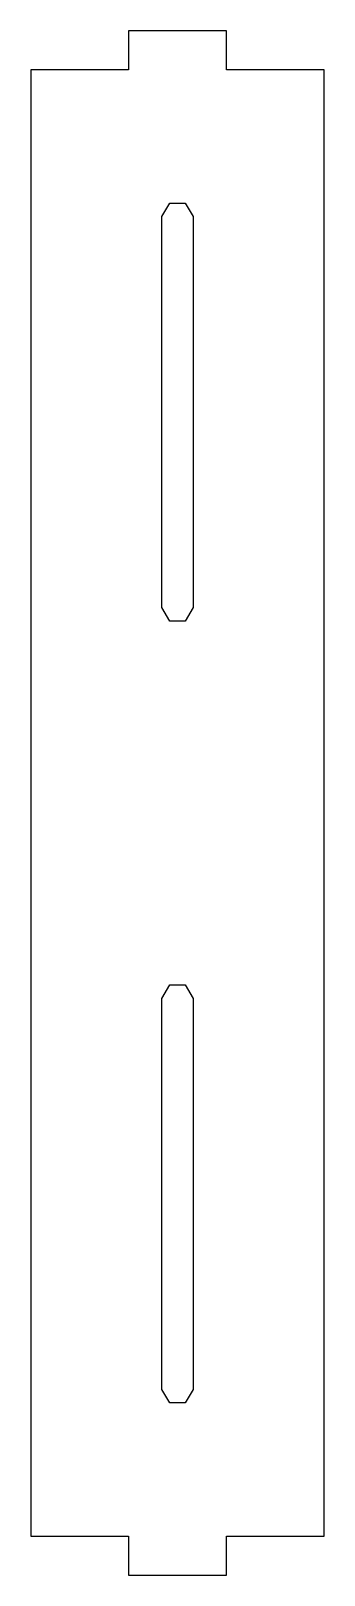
# Model space of a CAD drawing. Header units: metres. Extents: x -15 to 15, y -79 to 79.
import ezdxf

# ---------------------------------------------------------------- set-up
doc = ezdxf.new("R2010")
doc.units = ezdxf.units.M

msp = doc.modelspace()

# ---------------------------------------------------------------- linework, layer by layer
for p, q in [((5, 79), (-5, 79)), ((-5, 79), (-5, 75)), ((5, 75), (5, 79)), ((-5, 75), (-15, 75)), ((-15, 75), (-15, -75)), ((15, 75), (5, 75)), ((15, -75), (15, 75)), ((-1.59999, 60), (-0.799988, 61.3856)), ((-0.799988, 61.3856), (0.799988, 61.3856)), ((0.799988, 61.3856), (1.59999, 60)), ((-1.59999, 20), (-1.59999, 60)), ((1.59999, 60), (1.59999, 20)), ((-0.799988, 18.6143), (-1.59999, 20)), ((1.59999, 20), (0.799988, 18.6143)), ((0.799988, 18.6143), (-0.799988, 18.6143)), ((-1.59999, -20), (-0.799988, -18.6143)), ((-0.799988, -18.6143), (0.799988, -18.6143)), ((0.799988, -18.6143), (1.59999, -20)), ((-1.59999, -60), (-1.59999, -20)), ((1.59999, -20), (1.59999, -60)), ((-0.799988, -61.3856), (-1.59999, -60)), ((1.59999, -60), (0.799988, -61.3856)), ((0.799988, -61.3856), (-0.799988, -61.3856)), ((-15, -75), (-5, -75)), ((-5, -75), (-5, -79)), ((5, -75), (15, -75)), ((5, -79), (5, -75)), ((-5, -79), (5, -79))]:
    msp.add_line(p, q)

doc.saveas('drawing.dxf')
